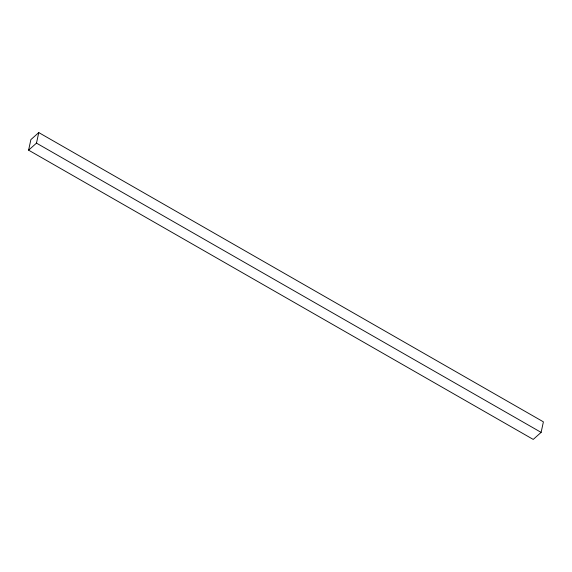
<?xml version="1.0" encoding="UTF-8"?>
<svg xmlns="http://www.w3.org/2000/svg" width="572" height="572" viewBox="0 0 572 572"><rect width="100%" height="100%" fill="white"/><g stroke="black" fill="none" stroke-linecap="round" stroke-linejoin="round"><path stroke-width="0.86" d="M28.6 150.157L30.881 139.611L38.767 132.582L543.4 421.843L541.119 432.389L533.233 439.418L28.6 150.157L36.486 143.129L38.767 132.582M36.486 143.129L541.119 432.389"/></g></svg>
